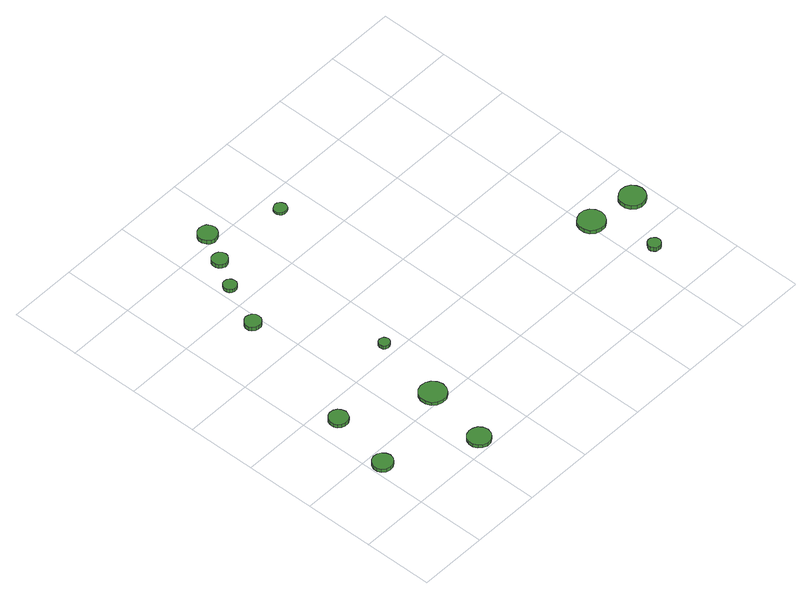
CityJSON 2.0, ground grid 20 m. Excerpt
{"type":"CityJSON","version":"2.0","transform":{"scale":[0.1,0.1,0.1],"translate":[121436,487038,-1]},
"CityObjects":{
"tree1":{"type":"SolitaryVegetationObject","attributes":{"function":"something"},"geometry":[{"type":"MultiSurface","lod":"1","boundaries":[[[0,1,2,3,4,5,6,7,8,9,10,11,12,13,14]],[[15,16,17,18,19,20,21,22,23,24,25,26,27,28,29]],[[0,29,28,1]],[[1,28,27,2]],[[2,27,26,3]],[[3,26,25,4]],[[4,25,24,5]],[[5,24,23,6]],[[6,23,22,7]],[[7,22,21,8]],[[8,21,20,9]],[[9,20,19,10]],[[10,19,18,11]],[[11,18,17,12]],[[12,17,16,13]],[[13,16,15,14]],[[14,15,29,0]]]}]},
"tree2":{"type":"SolitaryVegetationObject","attributes":{"function":"something"},"geometry":[{"type":"MultiSurface","lod":"1","boundaries":[[[30,31,32,33,34,35,36,37,38,39,40,41,42,43,44]],[[45,46,47,48,49,50,51,52,53,54,55,56,57,58,59]],[[30,59,58,31]],[[31,58,57,32]],[[32,57,56,33]],[[33,56,55,34]],[[34,55,54,35]],[[35,54,53,36]],[[36,53,52,37]],[[37,52,51,38]],[[38,51,50,39]],[[39,50,49,40]],[[40,49,48,41]],[[41,48,47,42]],[[42,47,46,43]],[[43,46,45,44]],[[44,45,59,30]]]}]},
"tree3":{"type":"SolitaryVegetationObject","attributes":{"function":"something"},"geometry":[{"type":"MultiSurface","lod":"1","boundaries":[[[60,61,62,63,64,65,66,67,68,69,70,71,72,73,74]],[[75,76,77,78,79,80,81,82,83,84,85,86,87,88,89]],[[60,89,88,61]],[[61,88,87,62]],[[62,87,86,63]],[[63,86,85,64]],[[64,85,84,65]],[[65,84,83,66]],[[66,83,82,67]],[[67,82,81,68]],[[68,81,80,69]],[[69,80,79,70]],[[70,79,78,71]],[[71,78,77,72]],[[72,77,76,73]],[[73,76,75,74]],[[74,75,89,60]]]}]},
"tree4":{"type":"SolitaryVegetationObject","attributes":{"function":"something"},"geometry":[{"type":"MultiSurface","lod":"1","boundaries":[[[90,91,92,93,94,95,96,97,98,99,100,101,102,103,104]],[[105,106,107,108,109,110,111,112,113,114,115,116,117,118,119]],[[90,119,118,91]],[[91,118,117,92]],[[92,117,116,93]],[[93,116,115,94]],[[94,115,114,95]],[[95,114,113,96]],[[96,113,112,97]],[[97,112,111,98]],[[98,111,110,99]],[[99,110,109,100]],[[100,109,108,101]],[[101,108,107,102]],[[102,107,106,103]],[[103,106,105,104]],[[104,105,119,90]]]}]},
"tree5":{"type":"SolitaryVegetationObject","attributes":{"function":"something"},"geometry":[{"type":"MultiSurface","lod":"1","boundaries":[[[120,121,122,123,124,125,126,127,128,129,130,131,132,133,134]],[[135,136,137,138,139,140,141,142,143,144,145,146,147,148,149]],[[120,149,148,121]],[[121,148,147,122]],[[122,147,146,123]],[[123,146,145,124]],[[124,145,144,125]],[[125,144,143,126]],[[126,143,142,127]],[[127,142,141,128]],[[128,141,140,129]],[[129,140,139,130]],[[130,139,138,131]],[[131,138,137,132]],[[132,137,136,133]],[[133,136,135,134]],[[134,135,149,120]]]}]},
"tree6":{"type":"SolitaryVegetationObject","attributes":{"function":"something"},"geometry":[{"type":"MultiSurface","lod":"1","boundaries":[[[150,151,152,153,154,155,156,157,158,159,160,161,162,163,164]],[[165,166,167,168,169,170,171,172,173,174,175,176,177,178,179]],[[150,179,178,151]],[[151,178,177,152]],[[152,177,176,153]],[[153,176,175,154]],[[154,175,174,155]],[[155,174,173,156]],[[156,173,172,157]],[[157,172,171,158]],[[158,171,170,159]],[[159,170,169,160]],[[160,169,168,161]],[[161,168,167,162]],[[162,167,166,163]],[[163,166,165,164]],[[164,165,179,150]]]}]},
"tree7":{"type":"SolitaryVegetationObject","attributes":{"function":"something"},"geometry":[{"type":"MultiSurface","lod":"1","boundaries":[[[180,181,182,183,184,185,186,187,188,189,190,191,192,193,194]],[[195,196,197,198,199,200,201,202,203,204,205,206,207,208,209]],[[180,209,208,181]],[[181,208,207,182]],[[182,207,206,183]],[[183,206,205,184]],[[184,205,204,185]],[[185,204,203,186]],[[186,203,202,187]],[[187,202,201,188]],[[188,201,200,189]],[[189,200,199,190]],[[190,199,198,191]],[[191,198,197,192]],[[192,197,196,193]],[[193,196,195,194]],[[194,195,209,180]]]}]},
"tree8":{"type":"SolitaryVegetationObject","attributes":{"function":"something"},"geometry":[{"type":"MultiSurface","lod":"1","boundaries":[[[210,211,212,213,214,215,216,217,218,219,220,221,222,223,224]],[[225,226,227,228,229,230,231,232,233,234,235,236,237,238,239]],[[210,239,238,211]],[[211,238,237,212]],[[212,237,236,213]],[[213,236,235,214]],[[214,235,234,215]],[[215,234,233,216]],[[216,233,232,217]],[[217,232,231,218]],[[218,231,230,219]],[[219,230,229,220]],[[220,229,228,221]],[[221,228,227,222]],[[222,227,226,223]],[[223,226,225,224]],[[224,225,239,210]]]}]},
"tree9":{"type":"SolitaryVegetationObject","attributes":{"function":"something"},"geometry":[{"type":"MultiSurface","lod":"1","boundaries":[[[240,241,242,243,244,245,246,247,248,249,250,251,252,253,254]],[[255,256,257,258,259,260,261,262,263,264,265,266,267,268,269]],[[240,269,268,241]],[[241,268,267,242]],[[242,267,266,243]],[[243,266,265,244]],[[244,265,264,245]],[[245,264,263,246]],[[246,263,262,247]],[[247,262,261,248]],[[248,261,260,249]],[[249,260,259,250]],[[250,259,258,251]],[[251,258,257,252]],[[252,257,256,253]],[[253,256,255,254]],[[254,255,269,240]]]}]},
"tree10":{"type":"SolitaryVegetationObject","attributes":{"function":"something"},"geometry":[{"type":"MultiSurface","lod":"1","boundaries":[[[270,271,272,273,274,275,276,277,278,279,280,281,282,283,284]],[[285,286,287,288,289,290,291,292,293,294,295,296,297,298,299]],[[270,299,298,271]],[[271,298,297,272]],[[272,297,296,273]],[[273,296,295,274]],[[274,295,294,275]],[[275,294,293,276]],[[276,293,292,277]],[[277,292,291,278]],[[278,291,290,279]],[[279,290,289,280]],[[280,289,288,281]],[[281,288,287,282]],[[282,287,286,283]],[[283,286,285,284]],[[284,285,299,270]]]}]},
"tree11":{"type":"SolitaryVegetationObject","attributes":{"function":"something"},"geometry":[{"type":"MultiSurface","lod":"1","boundaries":[[[300,301,302,303,304,305,306,307,308,309,310,311,312,313,314]],[[315,316,317,318,319,320,321,322,323,324,325,326,327,328,329]],[[300,329,328,301]],[[301,328,327,302]],[[302,327,326,303]],[[303,326,325,304]],[[304,325,324,305]],[[305,324,323,306]],[[306,323,322,307]],[[307,322,321,308]],[[308,321,320,309]],[[309,320,319,310]],[[310,319,318,311]],[[311,318,317,312]],[[312,317,316,313]],[[313,316,315,314]],[[314,315,329,300]]]}]},
"tree12":{"type":"SolitaryVegetationObject","attributes":{"function":"something"},"geometry":[{"type":"MultiSurface","lod":"1","boundaries":[[[330,331,332,333,334,335,336,337,338,339,340,341,342,343,344]],[[345,346,347,348,349,350,351,352,353,354,355,356,357,358,359]],[[330,359,358,331]],[[331,358,357,332]],[[332,357,356,333]],[[333,356,355,334]],[[334,355,354,335]],[[335,354,353,336]],[[336,353,352,337]],[[337,352,351,338]],[[338,351,350,339]],[[339,350,349,340]],[[340,349,348,341]],[[341,348,347,342]],[[342,347,346,343]],[[343,346,345,344]],[[344,345,359,330]]]}]},
"tree13":{"type":"SolitaryVegetationObject","attributes":{"function":"something"},"geometry":[{"type":"MultiSurface","lod":"1","boundaries":[[[360,361,362,363,364,365,366,367,368,369,370,371,372,373,374]],[[375,376,377,378,379,380,381,382,383,384,385,386,387,388,389]],[[360,389,388,361]],[[361,388,387,362]],[[362,387,386,363]],[[363,386,385,364]],[[364,385,384,365]],[[365,384,383,366]],[[366,383,382,367]],[[367,382,381,368]],[[368,381,380,369]],[[369,380,379,370]],[[370,379,378,371]],[[371,378,377,372]],[[372,377,376,373]],[[373,376,375,374]],[[374,375,389,360]]]}]}
},
"vertices":[
[63,162,17],[60,173,17],[53,183,17],[43,189,17],[31,190,17],[19,187,17],[10,179,17],[5,168,17],[5,155,17],[10,144,17],[19,136,17],[31,133,17],[43,134,17],[53,140,17],[60,150,17],[60,150,6],[53,140,6],[43,134,6],[31,133,6],[19,136,6],[10,144,6],[5,155,6],[5,168,6],[10,179,6],[19,187,6],[31,190,6],[43,189,6],[53,183,6],[60,173,6],[63,162,6],
[100,347,18],[97,358,18],[91,367,18],[81,373,18],[69,374,18],[59,371,18],[50,363,18],[46,353,18],[46,341,18],[50,331,18],[59,323,18],[69,320,18],[81,321,18],[91,327,18],[97,336,18],[97,336,6],[91,327,6],[81,321,6],[69,320,6],[59,323,6],[50,331,6],[46,341,6],[46,353,6],[50,363,6],[59,371,6],[69,374,6],[81,373,6],[91,367,6],[97,358,6],[100,347,6],
[295,38,17],[292,51,17],[284,62,17],[272,68,17],[259,70,17],[246,66,17],[236,57,17],[231,44,17],[231,31,17],[236,19,17],[246,10,17],[259,5,17],[272,7,17],[284,14,17],[292,24,17],[292,24,6],[284,14,6],[272,7,6],[259,5,6],[246,10,6],[236,19,6],[231,31,6],[231,44,6],[236,57,6],[246,66,6],[259,70,6],[272,68,6],[284,62,6],[292,51,6],[295,38,6],
[337,229,16],[334,244,16],[324,257,16],[311,265,16],[295,267,16],[280,262,16],[268,251,16],[262,237,16],[262,221,16],[268,206,16],[280,196,16],[295,191,16],[311,192,16],[324,200,16],[334,213,16],[334,213,6],[324,200,6],[311,192,6],[295,191,6],[280,196,6],[268,206,6],[262,221,6],[262,237,6],[268,251,6],[280,262,6],[295,267,6],[311,265,6],[324,257,6],[334,244,6],[337,229,6],
[198,730,22],[196,740,22],[190,748,22],[182,752,22],[172,754,22],[163,751,22],[155,744,22],[151,735,22],[151,725,22],[155,716,22],[163,710,22],[172,707,22],[182,708,22],[190,713,22],[196,721,22],[196,721,9],[190,713,9],[182,708,9],[172,707,9],[163,710,9],[155,716,9],[151,725,9],[151,735,9],[155,744,9],[163,751,9],[172,754,9],[182,752,9],[190,748,9],[196,740,9],[198,730,9],
[362,436,17],[360,443,17],[357,448,17],[351,451,17],[344,452,17],[338,450,17],[333,446,17],[331,440,17],[331,433,17],[333,427,17],[338,423,17],[344,421,17],[351,421,17],[357,425,17],[360,430,17],[360,430,6],[357,425,6],[351,421,6],[344,421,6],[338,423,6],[333,427,6],[331,433,6],[331,440,6],[333,446,6],[338,450,6],[344,452,6],[351,451,6],[357,448,6],[360,443,6],[362,436,6],
[252,861,18],[250,869,18],[246,875,18],[239,879,18],[231,880,18],[224,878,18],[218,872,18],[215,865,18],[215,857,18],[218,850,18],[224,845,18],[231,842,18],[239,843,18],[246,847,18],[250,853,18],[250,853,6],[246,847,6],[239,843,6],[231,842,6],[224,845,6],[218,850,6],[215,857,6],[215,865,6],[218,872,6],[224,878,6],[231,880,6],[239,879,6],[246,875,6],[250,869,6],[252,861,6],
[305,940,19],[303,949,19],[297,957,19],[289,961,19],[280,962,19],[271,960,19],[264,953,19],[260,945,19],[260,935,19],[264,926,19],[271,920,19],[280,917,19],[289,918,19],[297,923,19],[303,931,19],[303,931,6],[297,923,6],[289,918,6],[280,917,6],[271,920,6],[264,926,6],[260,935,6],[260,945,6],[264,953,6],[271,960,6],[280,962,6],[289,961,6],[297,957,6],[303,949,6],[305,940,6],
[356,1023,19],[353,1034,19],[347,1044,19],[337,1049,19],[325,1050,19],[314,1047,19],[306,1039,19],[301,1029,19],[301,1017,19],[306,1007,19],[314,999,19],[325,995,19],[337,997,19],[347,1002,19],[353,1012,19],[353,1012,6],[347,1002,6],[337,997,6],[325,995,6],[314,999,6],[306,1007,6],[301,1017,6],[301,1029,6],[306,1039,6],[314,1047,6],[325,1050,6],[337,1049,6],[347,1044,6],[353,1034,6],[356,1023,6],
[539,947,14],[537,955,14],[533,961,14],[526,965,14],[518,966,14],[511,963,14],[505,958,14],[502,951,14],[502,943,14],[505,936,14],[511,931,14],[518,929,14],[526,929,14],[533,933,14],[537,940,14],[537,940,6],[533,933,6],[526,929,6],[518,929,6],[511,931,6],[505,936,6],[502,943,6],[502,951,6],[505,958,6],[511,963,6],[518,966,6],[526,965,6],[533,961,6],[537,955,6],[539,947,6],
[1073,152,26],[1071,160,26],[1067,166,26],[1060,170,26],[1052,171,26],[1045,168,26],[1040,163,26],[1036,156,26],[1036,149,26],[1040,142,26],[1045,136,26],[1052,134,26],[1060,135,26],[1067,139,26],[1071,145,26],[1071,145,13],[1067,139,13],[1060,135,13],[1052,134,13],[1045,136,13],[1040,142,13],[1036,149,13],[1036,156,13],[1040,163,13],[1045,168,13],[1052,171,13],[1060,170,13],[1067,166,13],[1071,160,13],[1073,152,13],
[1050,328,19],[1047,344,19],[1037,357,19],[1024,365,19],[1008,366,19],[993,361,19],[981,351,19],[975,336,19],[975,321,19],[981,306,19],[993,296,19],[1008,291,19],[1024,292,19],[1037,300,19],[1047,313,19],[1047,313,7],[1037,300,7],[1024,292,7],[1008,291,7],[993,296,7],[981,306,7],[975,321,7],[975,336,7],[981,351,7],[993,361,7],[1008,366,7],[1024,365,7],[1037,357,7],[1047,344,7],[1050,328,7],
[1181,308,20],[1177,322,20],[1169,335,20],[1155,342,20],[1140,344,20],[1126,339,20],[1114,329,20],[1108,315,20],[1108,300,20],[1114,286,20],[1126,276,20],[1140,271,20],[1155,273,20],[1169,280,20],[1177,293,20],[1177,293,7],[1169,280,7],[1155,273,7],[1140,271,7],[1126,276,7],[1114,286,7],[1108,300,7],[1108,315,7],[1114,329,7],[1126,339,7],[1140,344,7],[1155,342,7],[1169,335,7],[1177,322,7],[1181,308,7]
]}
